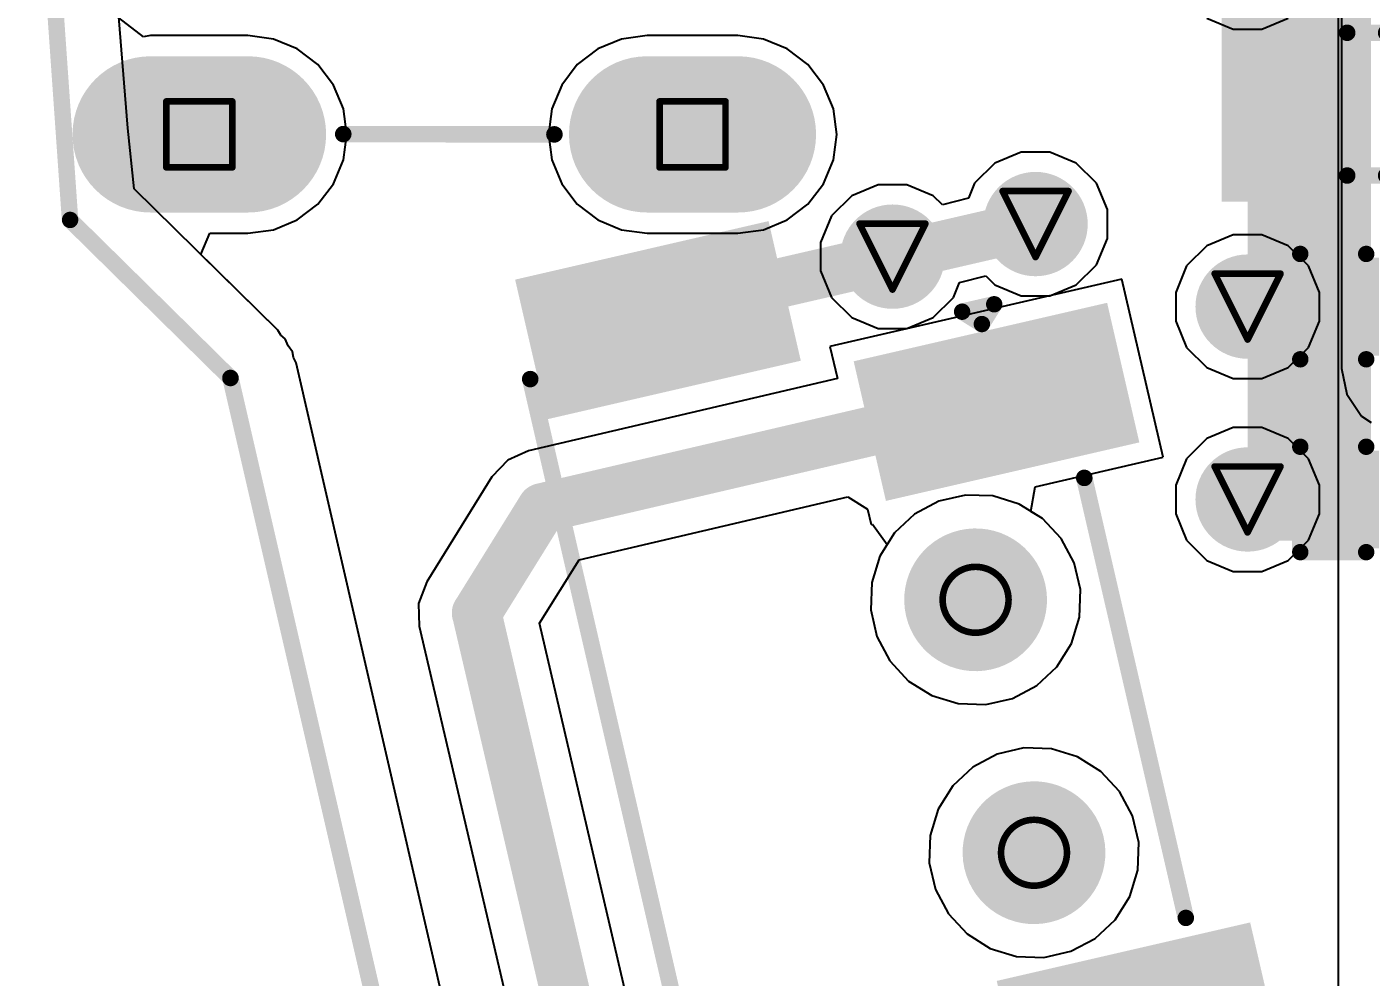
# Model space of a CAD drawing. Header units: inches. Extents: x -6 to 385, y -2 to 98.
# Drawn here: x -5.98 to 4.38, y 11.69 to 19.01 of the extents above; entities that cross this region are included whole.
import ezdxf

# ---------------------------------------------------------------- set-up
doc = ezdxf.new("R2010")
doc.units = ezdxf.units.IN
for name, color, linetype in [('Board outline', 216, 'Continuous'), ('Bottom Layer', 5, 'Continuous'), ('Bottom Overlay', 54, 'Continuous'), ('Bottom Paste', 16, 'Continuous'), ('Bottom Solder', 6, 'Continuous'), ('Drill Drawing', 1, 'Continuous'), ('Layer 1', 16, 'Continuous'), ('Layer 2', 76, 'Continuous'), ('Multi-Layer', 9, 'Continuous'), ('Pad Holes', 156, 'Continuous'), ('Top Layer', 1, 'Continuous'), ('Top Solder', 216, 'Continuous'), ('Via Holes', 16, 'Continuous')]:
    doc.layers.add(name, color=color, linetype=linetype)
doc.styles.add('Arial', font='', dxfattribs={"height": 0.2})
doc.styles.get('Arial').set_extended_font_data('Arial')

# ---------------------------------------------------------------- blocks, each defined once
blk = doc.blocks.new('C___0402_B_94')
at = {"layer": 'Bottom Layer'}
for points in [[(-0.241, 0.317), (-0.241, -0.318), (-0.699, -0.318), (-0.699, 0.317)], [(0.699, 0.317), (0.699, -0.318), (0.241, -0.318), (0.241, 0.317)]]:
    blk.add_hatch(color=5, dxfattribs=at).paths.add_polyline_path(points)
at = {"layer": 'Bottom Paste'}
for points in [[(-0.241, 0.317), (-0.241, -0.318), (-0.699, -0.318), (-0.699, 0.317)], [(0.699, 0.317), (0.699, -0.318), (0.241, -0.318), (0.241, 0.317)]]:
    blk.add_hatch(color=16, dxfattribs=at).paths.add_polyline_path(points)
at = {"layer": 'Bottom Solder'}
for points in [[(-0.181, 0.377), (-0.181, -0.377), (-0.758, -0.377), (-0.758, 0.377)], [(0.759, 0.377), (0.759, -0.377), (0.181, -0.377), (0.181, 0.377)]]:
    blk.add_hatch(color=6, dxfattribs=at).paths.add_polyline_path(points)
at = {"layer": 'Bottom Overlay'}
for points in [[(-0.787, 0.406, 0.127, 0.127, 0), (-0.787, -0.406, 0.127, 0.127, 0)], [(-0.787, 0.406, 0.127, 0.127, 0), (-0.279, 0.406, 0.127, 0.127, 0)], [(0.279, 0.406, 0.127, 0.127, 0), (0.787, 0.406, 0.127, 0.127, 0)], [(0.787, -0.406, 0.127, 0.127, 0), (0.787, 0.406, 0.127, 0.127, 0)], [(-0.787, -0.406, 0.127, 0.127, 0), (-0.279, -0.406, 0.127, 0.127, 0)], [(0.279, -0.406, 0.127, 0.127, 0), (0.787, -0.406, 0.127, 0.127, 0)]]:
    blk.add_lwpolyline(points, format="xyseb", dxfattribs=at)
for points in [[(-0.819, 0.406, 0.0635, 0.0635, 1), (-0.756, 0.406, 0.0635, 0.0635, 1)], [(-0.819, 0.406, 0.0635, 0.0635, 1), (-0.756, 0.406, 0.0635, 0.0635, 1)], [(-0.311, 0.406, 0.0635, 0.0635, 1), (-0.248, 0.406, 0.0635, 0.0635, 1)], [(0.248, 0.406, 0.0635, 0.0635, 1), (0.311, 0.406, 0.0635, 0.0635, 1)], [(0.756, 0.406, 0.0635, 0.0635, 1), (0.819, 0.406, 0.0635, 0.0635, 1)], [(0.756, 0.406, 0.0635, 0.0635, 1), (0.819, 0.406, 0.0635, 0.0635, 1)], [(-0.819, -0.406, 0.0635, 0.0635, 1), (-0.756, -0.406, 0.0635, 0.0635, 1)], [(-0.819, -0.406, 0.0635, 0.0635, 1), (-0.756, -0.406, 0.0635, 0.0635, 1)], [(-0.311, -0.406, 0.0635, 0.0635, 1), (-0.248, -0.406, 0.0635, 0.0635, 1)], [(0.248, -0.406, 0.0635, 0.0635, 1), (0.311, -0.406, 0.0635, 0.0635, 1)], [(0.756, -0.406, 0.0635, 0.0635, 1), (0.819, -0.406, 0.0635, 0.0635, 1)], [(0.756, -0.406, 0.0635, 0.0635, 1), (0.819, -0.406, 0.0635, 0.0635, 1)]]:
    blk.add_lwpolyline(points, format="xyseb", close=True, dxfattribs=at)
blk = doc.blocks.new('T____0603_B_95')
at = {"layer": 'Bottom Layer'}
for points in [[(-1.02, 0.65), (-0.32, 0.65), (-0.32, -0.65), (-1.02, -0.65)], [(0.32, 0.65), (1.02, 0.65), (1.02, -0.65), (0.32, -0.65)]]:
    blk.add_hatch(color=5, dxfattribs=at).paths.add_polyline_path(points)
at = {"layer": 'Bottom Paste'}
for points in [[(-1.02, 0.65), (-0.32, 0.65), (-0.32, -0.65), (-1.02, -0.65)], [(0.32, 0.65), (1.02, 0.65), (1.02, -0.65), (0.32, -0.65)]]:
    blk.add_hatch(color=16, dxfattribs=at).paths.add_polyline_path(points)
at = {"layer": 'Bottom Solder'}
for points in [[(-1.122, 0.752), (-0.218, 0.752), (-0.218, -0.752), (-1.122, -0.752)], [(0.218, 0.752), (1.122, 0.752), (1.122, -0.752), (0.218, -0.752)]]:
    blk.add_hatch(color=6, dxfattribs=at).paths.add_polyline_path(points)
at = {"layer": 'Bottom Overlay'}
for points in [[(0.155, 0.55, 0.127, 0.127, 0), (-0.145, 0.55, 0.127, 0.127, 0)], [(0.155, -0.55, 0.127, 0.127, 0), (-0.145, -0.55, 0.127, 0.127, 0)]]:
    blk.add_lwpolyline(points, format="xyseb", dxfattribs=at)
for points in [[(-0.177, 0.55, 0.0635, 0.0635, 1), (-0.113, 0.55, 0.0635, 0.0635, 1)], [(0.123, 0.55, 0.0635, 0.0635, 1), (0.187, 0.55, 0.0635, 0.0635, 1)], [(-0.177, -0.55, 0.0635, 0.0635, 1), (-0.113, -0.55, 0.0635, 0.0635, 1)], [(0.123, -0.55, 0.0635, 0.0635, 1), (0.187, -0.55, 0.0635, 0.0635, 1)]]:
    blk.add_lwpolyline(points, format="xyseb", close=True, dxfattribs=at)
at = {"layer": 'Bottom Overlay', "style": 'Arial', "text_generation_flag": 2}
blk.add_text('+', height=0.635, rotation=180, dxfattribs=at).set_placement((-1.329, -0.87))
blk = doc.blocks.new('C___0402_B_96')
at = {"layer": 'Bottom Layer'}
for points in [[(-0.241, 0.317), (-0.241, -0.318), (-0.699, -0.318), (-0.699, 0.317)], [(0.699, 0.317), (0.699, -0.318), (0.241, -0.318), (0.241, 0.317)]]:
    blk.add_hatch(color=5, dxfattribs=at).paths.add_polyline_path(points)
at = {"layer": 'Bottom Paste'}
for points in [[(-0.241, 0.317), (-0.241, -0.318), (-0.699, -0.318), (-0.699, 0.317)], [(0.699, 0.317), (0.699, -0.318), (0.241, -0.318), (0.241, 0.317)]]:
    blk.add_hatch(color=16, dxfattribs=at).paths.add_polyline_path(points)
at = {"layer": 'Bottom Solder'}
for points in [[(-0.181, 0.377), (-0.181, -0.377), (-0.758, -0.377), (-0.758, 0.377)], [(0.758, 0.377), (0.758, -0.377), (0.181, -0.377), (0.181, 0.377)]]:
    blk.add_hatch(color=6, dxfattribs=at).paths.add_polyline_path(points)
at = {"layer": 'Bottom Overlay'}
for points in [[(-0.787, -0.406, 0.127, 0.127, 0), (-0.787, 0.406, 0.127, 0.127, 0)], [(-0.787, 0.406, 0.127, 0.127, 0), (-0.279, 0.406, 0.127, 0.127, 0)], [(0.279, 0.406, 0.127, 0.127, 0), (0.787, 0.406, 0.127, 0.127, 0)], [(0.787, -0.406, 0.127, 0.127, 0), (0.787, 0.406, 0.127, 0.127, 0)], [(-0.787, -0.406, 0.127, 0.127, 0), (-0.279, -0.406, 0.127, 0.127, 0)], [(0.279, -0.406, 0.127, 0.127, 0), (0.787, -0.406, 0.127, 0.127, 0)]]:
    blk.add_lwpolyline(points, format="xyseb", dxfattribs=at)
for points in [[(-0.819, 0.406, 0.0635, 0.0635, 1), (-0.756, 0.406, 0.0635, 0.0635, 1)], [(-0.819, 0.406, 0.0635, 0.0635, 1), (-0.756, 0.406, 0.0635, 0.0635, 1)], [(-0.311, 0.406, 0.0635, 0.0635, 1), (-0.248, 0.406, 0.0635, 0.0635, 1)], [(0.248, 0.406, 0.0635, 0.0635, 1), (0.311, 0.406, 0.0635, 0.0635, 1)], [(0.756, 0.406, 0.0635, 0.0635, 1), (0.819, 0.406, 0.0635, 0.0635, 1)], [(0.756, 0.406, 0.0635, 0.0635, 1), (0.819, 0.406, 0.0635, 0.0635, 1)], [(-0.819, -0.406, 0.0635, 0.0635, 1), (-0.756, -0.406, 0.0635, 0.0635, 1)], [(-0.819, -0.406, 0.0635, 0.0635, 1), (-0.756, -0.406, 0.0635, 0.0635, 1)], [(-0.311, -0.406, 0.0635, 0.0635, 1), (-0.248, -0.406, 0.0635, 0.0635, 1)], [(0.248, -0.406, 0.0635, 0.0635, 1), (0.311, -0.406, 0.0635, 0.0635, 1)], [(0.756, -0.406, 0.0635, 0.0635, 1), (0.819, -0.406, 0.0635, 0.0635, 1)], [(0.756, -0.406, 0.0635, 0.0635, 1), (0.819, -0.406, 0.0635, 0.0635, 1)]]:
    blk.add_lwpolyline(points, format="xyseb", close=True, dxfattribs=at)
blk = doc.blocks.new('TP12422673_B_104')
at = {"layer": 'Bottom Layer'}
for points in [[(-2, 2.1), (-2, 0.3), (-2.9, 0.3), (-2.9, 2.1)], [(2.9, 2.1), (2.9, 0.3), (2, 0.3), (2, 2.1)], [(-3.2, -0.3), (-3.2, -2.1), (-4.1, -2.1), (-4.1, -0.3)], [(4.1, -0.3), (4.1, -2.1), (3.2, -2.1), (3.2, -0.3)]]:
    blk.add_hatch(color=5, dxfattribs=at).paths.add_polyline_path(points)
at = {"layer": 'Bottom Paste'}
for points in [[(-2, 2.1), (-2, 0.3), (-2.9, 0.3), (-2.9, 2.1)], [(2.9, 2.1), (2.9, 0.3), (2, 0.3), (2, 2.1)], [(-3.2, -0.3), (-3.2, -2.1), (-4.1, -2.1), (-4.1, -0.3)], [(4.1, -0.3), (4.1, -2.1), (3.2, -2.1), (3.2, -0.3)]]:
    blk.add_hatch(color=16, dxfattribs=at).paths.add_polyline_path(points)
at = {"layer": 'Bottom Solder'}
for points in [[(-1.898, 2.202), (-1.898, 0.198), (-3.002, 0.198), (-3.002, 2.202)], [(3.002, 2.202), (3.002, 0.198), (1.898, 0.198), (1.898, 2.202)], [(-3.098, -0.198), (-3.098, -2.202), (-4.202, -2.202), (-4.202, -0.198)], [(4.202, -0.198), (4.202, -2.202), (3.098, -2.202), (3.098, -0.198)]]:
    blk.add_hatch(color=6, dxfattribs=at).paths.add_polyline_path(points)
h = blk.add_hatch(color=6, dxfattribs=at)
edge = h.paths.add_edge_path()
edge.add_arc((-1, 0.7), 0.102, 0, 360)
h = blk.add_hatch(color=6, dxfattribs=at)
edge = h.paths.add_edge_path()
edge.add_arc((1, 0.7), 0.102, 0, 360)
at = {"layer": 'Pad Holes'}
h = blk.add_hatch(color=7, dxfattribs=at)
edge = h.paths.add_edge_path()
edge.add_arc((-1, 0.7), 0.55, 0, 360)
h = blk.add_hatch(color=7, dxfattribs=at)
edge = h.paths.add_edge_path()
edge.add_arc((1, 0.7), 0.55, 0, 360)
at = {"layer": 'Top Solder'}
h = blk.add_hatch(color=216, dxfattribs=at)
edge = h.paths.add_edge_path()
edge.add_arc((-1, 0.7), 0.102, 0, 360)
h = blk.add_hatch(color=216, dxfattribs=at)
edge = h.paths.add_edge_path()
edge.add_arc((1, 0.7), 0.102, 0, 360)
at = {"layer": 'Bottom Overlay'}
for points in [[(-1.727, 1.727, 0.127, 0.127, 0), (1.753, 1.727, 0.127, 0.127, 0)], [(-3.187, 1.098, 0.127, 0.127, 0), (-3.187, 1.352, 0.127, 0.127, 0)], [(-3.06, 1.225, 0.127, 0.127, 0), (-3.187, 1.352, 0.127, 0.127, 0)], [(-3.187, 1.098, 0.127, 0.127, 0), (-3.06, 1.225, 0.127, 0.127, 0)], [(-3.429, -2.261, 0.127, 0.127, 0), (3.531, -2.261, 0.127, 0.127, 0)]]:
    blk.add_lwpolyline(points, format="xyseb", dxfattribs=at)
for points in [[(-1.759, 1.727, 0.0635, 0.0635, 1), (-1.695, 1.727, 0.0635, 0.0635, 1)], [(1.721, 1.727, 0.0635, 0.0635, 1), (1.784, 1.727, 0.0635, 0.0635, 1)], [(-3.218, 1.352, 0.0635, 0.0635, 1), (-3.155, 1.352, 0.0635, 0.0635, 1)], [(-3.218, 1.352, 0.0635, 0.0635, 1), (-3.155, 1.352, 0.0635, 0.0635, 1)], [(-3.091, 1.225, 0.0635, 0.0635, 1), (-3.028, 1.225, 0.0635, 0.0635, 1)], [(-3.091, 1.225, 0.0635, 0.0635, 1), (-3.028, 1.225, 0.0635, 0.0635, 1)], [(-3.218, 1.098, 0.0635, 0.0635, 1), (-3.155, 1.098, 0.0635, 0.0635, 1)], [(-3.218, 1.098, 0.0635, 0.0635, 1), (-3.155, 1.098, 0.0635, 0.0635, 1)], [(-3.461, -2.261, 0.0635, 0.0635, 1), (-3.397, -2.261, 0.0635, 0.0635, 1)], [(3.499, -2.261, 0.0635, 0.0635, 1), (3.562, -2.261, 0.0635, 0.0635, 1)]]:
    blk.add_lwpolyline(points, format="xyseb", close=True, dxfattribs=at)
blk = doc.blocks.new('TYPE_C_31_M_17__B_106')
at = {"layer": 'Bottom Layer'}
h = blk.add_hatch(color=5, dxfattribs=at)
edge = h.paths.add_edge_path()
edge.add_arc((-4.32, 1.615), 0.5, 180, 360)
edge.add_line((-3.82, 1.615), (-3.82, 2.365))
edge.add_arc((-4.32, 2.365), 0.5, 0, 180)
edge.add_line((-4.82, 2.365), (-4.82, 1.615))
h = blk.add_hatch(color=5, dxfattribs=at)
edge = h.paths.add_edge_path()
edge.add_arc((4.32, 1.615), 0.5, 180, 360)
edge.add_line((4.82, 1.615), (4.82, 2.365))
edge.add_arc((4.32, 2.365), 0.5, 0, 180)
edge.add_line((3.82, 2.365), (3.82, 1.615))
h = blk.add_hatch(color=5, dxfattribs=at)
edge = h.paths.add_edge_path()
edge.add_arc((-4.32, -1.46), 0.5, 0, 180)
edge.add_line((-4.82, -1.46), (-4.82, -2.16))
edge.add_arc((-4.32, -2.16), 0.5, 180, 360)
edge.add_line((-3.82, -2.16), (-3.82, -1.46))
h = blk.add_hatch(color=5, dxfattribs=at)
edge = h.paths.add_edge_path()
edge.add_arc((4.32, -2.16), 0.5, 180, 360)
edge.add_line((4.82, -2.16), (4.82, -1.46))
edge.add_arc((4.32, -1.46), 0.5, 0, 180)
edge.add_line((3.82, -1.46), (3.82, -2.16))
for points in [[(-3.2, -1.19), (-2.3, -1.19), (-2.3, -2.79), (-3.2, -2.79)], [(-1.17, -2.79), (-1.87, -2.79), (-1.87, -1.19), (-1.17, -1.19)], [(-0.15, -2.79), (-0.85, -2.79), (-0.85, -1.19), (-0.15, -1.19)], [(0.15, -1.19), (0.85, -1.19), (0.85, -2.79), (0.15, -2.79)], [(1.17, -1.19), (1.87, -1.19), (1.87, -2.79), (1.17, -2.79)], [(2.3, -1.19), (3.2, -1.19), (3.2, -2.79), (2.3, -2.79)]]:
    blk.add_hatch(color=5, dxfattribs=at).paths.add_polyline_path(points)
at = {"layer": 'Bottom Paste'}
for points in [[(-3.2, -1.19), (-2.3, -1.19), (-2.3, -2.79), (-3.2, -2.79)], [(-1.17, -2.79), (-1.87, -2.79), (-1.87, -1.19), (-1.17, -1.19)], [(-0.15, -2.79), (-0.85, -2.79), (-0.85, -1.19), (-0.15, -1.19)], [(0.15, -1.19), (0.85, -1.19), (0.85, -2.79), (0.15, -2.79)], [(1.17, -1.19), (1.87, -1.19), (1.87, -2.79), (1.17, -2.79)], [(2.3, -1.19), (3.2, -1.19), (3.2, -2.79), (2.3, -2.79)]]:
    blk.add_hatch(color=16, dxfattribs=at).paths.add_polyline_path(points)
at = {"layer": 'Bottom Solder'}
h = blk.add_hatch(color=6, dxfattribs=at)
edge = h.paths.add_edge_path()
edge.add_arc((-4.32, 1.615), 0.602, 180, 360)
edge.add_line((-3.718, 1.615), (-3.718, 2.365))
edge.add_arc((-4.32, 2.365), 0.602, 0, 180)
edge.add_line((-4.922, 2.365), (-4.922, 1.615))
h = blk.add_hatch(color=6, dxfattribs=at)
edge = h.paths.add_edge_path()
edge.add_arc((4.32, 1.615), 0.602, 180, 360)
edge.add_line((4.922, 1.615), (4.922, 2.365))
edge.add_arc((4.32, 2.365), 0.602, 0, 180)
edge.add_line((3.718, 2.365), (3.718, 1.615))
h = blk.add_hatch(color=6, dxfattribs=at)
edge = h.paths.add_edge_path()
edge.add_arc((-4.32, -1.46), 0.602, 0, 180)
edge.add_line((-4.922, -1.46), (-4.922, -2.16))
edge.add_arc((-4.32, -2.16), 0.602, 180, 360)
edge.add_line((-3.718, -2.16), (-3.718, -1.46))
h = blk.add_hatch(color=6, dxfattribs=at)
edge = h.paths.add_edge_path()
edge.add_arc((4.32, -2.16), 0.602, 180, 360)
edge.add_line((4.922, -2.16), (4.922, -1.46))
edge.add_arc((4.32, -1.46), 0.602, 0, 180)
edge.add_line((3.718, -1.46), (3.718, -2.16))
for points in [[(-3.302, -1.088), (-2.198, -1.088), (-2.198, -2.892), (-3.302, -2.892)], [(-1.068, -2.892), (-1.972, -2.892), (-1.972, -1.088), (-1.068, -1.088)], [(-0.048, -2.892), (-0.952, -2.892), (-0.952, -1.088), (-0.048, -1.088)], [(0.048, -1.088), (0.952, -1.088), (0.952, -2.892), (0.048, -2.892)], [(1.068, -1.088), (1.972, -1.088), (1.972, -2.892), (1.068, -2.892)], [(2.198, -1.088), (3.302, -1.088), (3.302, -2.892), (2.198, -2.892)]]:
    blk.add_hatch(color=6, dxfattribs=at).paths.add_polyline_path(points)
at = {"layer": 'Layer 1'}
h = blk.add_hatch(color=16, dxfattribs=at)
edge = h.paths.add_edge_path()
edge.add_arc((-4.32, 1.615), 0.5, 180, 360)
edge.add_line((-3.82, 1.615), (-3.82, 2.365))
edge.add_arc((-4.32, 2.365), 0.5, 0, 180)
edge.add_line((-4.82, 2.365), (-4.82, 1.615))
h = blk.add_hatch(color=16, dxfattribs=at)
edge = h.paths.add_edge_path()
edge.add_arc((4.32, 1.615), 0.5, 180, 360)
edge.add_line((4.82, 1.615), (4.82, 2.365))
edge.add_arc((4.32, 2.365), 0.5, 0, 180)
edge.add_line((3.82, 2.365), (3.82, 1.615))
h = blk.add_hatch(color=16, dxfattribs=at)
edge = h.paths.add_edge_path()
edge.add_arc((-4.32, -1.46), 0.5, 0, 180)
edge.add_line((-4.82, -1.46), (-4.82, -2.16))
edge.add_arc((-4.32, -2.16), 0.5, 180, 360)
edge.add_line((-3.82, -2.16), (-3.82, -1.46))
h = blk.add_hatch(color=16, dxfattribs=at)
edge = h.paths.add_edge_path()
edge.add_arc((4.32, -2.16), 0.5, 180, 360)
edge.add_line((4.82, -2.16), (4.82, -1.46))
edge.add_arc((4.32, -1.46), 0.5, 0, 180)
edge.add_line((3.82, -1.46), (3.82, -2.16))
at = {"layer": 'Layer 2'}
h = blk.add_hatch(color=76, dxfattribs=at)
edge = h.paths.add_edge_path()
edge.add_arc((-4.32, 1.615), 0.5, 180, 360)
edge.add_line((-3.82, 1.615), (-3.82, 2.365))
edge.add_arc((-4.32, 2.365), 0.5, 0, 180)
edge.add_line((-4.82, 2.365), (-4.82, 1.615))
h = blk.add_hatch(color=76, dxfattribs=at)
edge = h.paths.add_edge_path()
edge.add_arc((4.32, 1.615), 0.5, 180, 360)
edge.add_line((4.82, 1.615), (4.82, 2.365))
edge.add_arc((4.32, 2.365), 0.5, 0, 180)
edge.add_line((3.82, 2.365), (3.82, 1.615))
h = blk.add_hatch(color=76, dxfattribs=at)
edge = h.paths.add_edge_path()
edge.add_arc((-4.32, -1.46), 0.5, 0, 180)
edge.add_line((-4.82, -1.46), (-4.82, -2.16))
edge.add_arc((-4.32, -2.16), 0.5, 180, 360)
edge.add_line((-3.82, -2.16), (-3.82, -1.46))
h = blk.add_hatch(color=76, dxfattribs=at)
edge = h.paths.add_edge_path()
edge.add_arc((4.32, -2.16), 0.5, 180, 360)
edge.add_line((4.82, -2.16), (4.82, -1.46))
edge.add_arc((4.32, -1.46), 0.5, 0, 180)
edge.add_line((3.82, -1.46), (3.82, -2.16))
at = {"layer": 'Multi-Layer'}
h = blk.add_hatch(color=9, dxfattribs=at)
edge = h.paths.add_edge_path()
edge.add_arc((-4.32, 1.615), 0.5, 180, 360)
edge.add_line((-3.82, 1.615), (-3.82, 2.365))
edge.add_arc((-4.32, 2.365), 0.5, 0, 180)
edge.add_line((-4.82, 2.365), (-4.82, 1.615))
h = blk.add_hatch(color=9, dxfattribs=at)
edge = h.paths.add_edge_path()
edge.add_arc((4.32, 1.615), 0.5, 180, 360)
edge.add_line((4.82, 1.615), (4.82, 2.365))
edge.add_arc((4.32, 2.365), 0.5, 0, 180)
edge.add_line((3.82, 2.365), (3.82, 1.615))
h = blk.add_hatch(color=9, dxfattribs=at)
edge = h.paths.add_edge_path()
edge.add_arc((-4.32, -1.46), 0.5, 0, 180)
edge.add_line((-4.82, -1.46), (-4.82, -2.16))
edge.add_arc((-4.32, -2.16), 0.5, 180, 360)
edge.add_line((-3.82, -2.16), (-3.82, -1.46))
h = blk.add_hatch(color=9, dxfattribs=at)
edge = h.paths.add_edge_path()
edge.add_arc((4.32, -2.16), 0.5, 180, 360)
edge.add_line((4.82, -2.16), (4.82, -1.46))
edge.add_arc((4.32, -1.46), 0.5, 0, 180)
edge.add_line((3.82, -1.46), (3.82, -2.16))
at = {"layer": 'Pad Holes'}
h = blk.add_hatch(color=7, dxfattribs=at)
edge = h.paths.add_edge_path()
edge.add_arc((-4.32, 2.33), 0.26, 0, 180)
edge.add_line((-4.58, 2.33), (-4.58, 1.65))
edge.add_arc((-4.32, 1.65), 0.26, 180, 360)
edge.add_line((-4.06, 1.65), (-4.06, 2.33))
h = blk.add_hatch(color=7, dxfattribs=at)
edge = h.paths.add_edge_path()
edge.add_arc((4.32, 2.33), 0.26, 0, 180)
edge.add_line((4.06, 2.33), (4.06, 1.65))
edge.add_arc((4.32, 1.65), 0.26, 180, 360)
edge.add_line((4.58, 1.65), (4.58, 2.33))
h = blk.add_hatch(color=7, dxfattribs=at)
edge = h.paths.add_edge_path()
edge.add_arc((-4.32, -1.47), 0.26, 0, 180)
edge.add_line((-4.58, -1.47), (-4.58, -2.15))
edge.add_arc((-4.32, -2.15), 0.26, 180, 360)
edge.add_line((-4.06, -2.15), (-4.06, -1.47))
h = blk.add_hatch(color=7, dxfattribs=at)
edge = h.paths.add_edge_path()
edge.add_arc((4.32, -1.47), 0.26, 0, 180)
edge.add_line((4.06, -1.47), (4.06, -2.15))
edge.add_arc((4.32, -2.15), 0.26, 180, 360)
edge.add_line((4.58, -2.15), (4.58, -1.47))
at = {"layer": 'Top Layer'}
h = blk.add_hatch(color=1, dxfattribs=at)
edge = h.paths.add_edge_path()
edge.add_arc((-4.32, 1.615), 0.5, 180, 360)
edge.add_line((-3.82, 1.615), (-3.82, 2.365))
edge.add_arc((-4.32, 2.365), 0.5, 0, 180)
edge.add_line((-4.82, 2.365), (-4.82, 1.615))
h = blk.add_hatch(color=1, dxfattribs=at)
edge = h.paths.add_edge_path()
edge.add_arc((4.32, 1.615), 0.5, 180, 360)
edge.add_line((4.82, 1.615), (4.82, 2.365))
edge.add_arc((4.32, 2.365), 0.5, 0, 180)
edge.add_line((3.82, 2.365), (3.82, 1.615))
h = blk.add_hatch(color=1, dxfattribs=at)
edge = h.paths.add_edge_path()
edge.add_arc((-4.32, -1.46), 0.5, 0, 180)
edge.add_line((-4.82, -1.46), (-4.82, -2.16))
edge.add_arc((-4.32, -2.16), 0.5, 180, 360)
edge.add_line((-3.82, -2.16), (-3.82, -1.46))
h = blk.add_hatch(color=1, dxfattribs=at)
edge = h.paths.add_edge_path()
edge.add_arc((4.32, -2.16), 0.5, 180, 360)
edge.add_line((4.82, -2.16), (4.82, -1.46))
edge.add_arc((4.32, -1.46), 0.5, 0, 180)
edge.add_line((3.82, -1.46), (3.82, -2.16))
at = {"layer": 'Top Solder'}
h = blk.add_hatch(color=216, dxfattribs=at)
edge = h.paths.add_edge_path()
edge.add_arc((-4.32, 1.615), 0.602, 180, 360)
edge.add_line((-3.718, 1.615), (-3.718, 2.365))
edge.add_arc((-4.32, 2.365), 0.602, 0, 180)
edge.add_line((-4.922, 2.365), (-4.922, 1.615))
h = blk.add_hatch(color=216, dxfattribs=at)
edge = h.paths.add_edge_path()
edge.add_arc((4.32, 1.615), 0.602, 180, 360)
edge.add_line((4.922, 1.615), (4.922, 2.365))
edge.add_arc((4.32, 2.365), 0.602, 0, 180)
edge.add_line((3.718, 2.365), (3.718, 1.615))
h = blk.add_hatch(color=216, dxfattribs=at)
edge = h.paths.add_edge_path()
edge.add_arc((-4.32, -1.46), 0.602, 0, 180)
edge.add_line((-4.922, -1.46), (-4.922, -2.16))
edge.add_arc((-4.32, -2.16), 0.602, 180, 360)
edge.add_line((-3.718, -2.16), (-3.718, -1.46))
h = blk.add_hatch(color=216, dxfattribs=at)
edge = h.paths.add_edge_path()
edge.add_arc((4.32, -2.16), 0.602, 180, 360)
edge.add_line((4.922, -2.16), (4.922, -1.46))
edge.add_arc((4.32, -1.46), 0.602, 0, 180)
edge.add_line((3.718, -1.46), (3.718, -2.16))
at = {"layer": 'Bottom Overlay'}
for points in [[(-4.318, 0.881, 0.127, 0.127, 0), (-4.32, -0.746, 0.127, 0.127, 0)], [(4.322, 0.881, 0.127, 0.127, 0), (4.32, -0.746, 0.127, 0.127, 0)]]:
    blk.add_lwpolyline(points, format="xyseb", dxfattribs=at)
for points in [[(-4.35, 0.881, 0.0635, 0.0635, 1), (-4.286, 0.881, 0.0635, 0.0635, 1)], [(4.29, 0.881, 0.0635, 0.0635, 1), (4.354, 0.881, 0.0635, 0.0635, 1)], [(-4.352, -0.746, 0.0635, 0.0635, 1), (-4.288, -0.746, 0.0635, 0.0635, 1)], [(4.288, -0.746, 0.0635, 0.0635, 1), (4.352, -0.746, 0.0635, 0.0635, 1)]]:
    blk.add_lwpolyline(points, format="xyseb", close=True, dxfattribs=at)

msp = doc.modelspace()

# ---------------------------------------------------------------- hatches: boundary and pattern name
at = {"layer": 'Bottom Layer'}
msp.add_hatch(color=5, dxfattribs=at).paths.add_polyline_path([(3.425, 15.05), (4.376, 15.05), (4.376, 20.387), (3.425, 20.387)])
h = msp.add_hatch(color=5, dxfattribs=at)
edge = h.paths.add_edge_path()
edge.add_arc((1.791, 17.489), 0.3, 0, 360)
h = msp.add_hatch(color=5, dxfattribs=at)
edge = h.paths.add_edge_path()
edge.add_arc((0.689, 17.238), 0.3, 0, 360)
h = msp.add_hatch(color=5, dxfattribs=at)
edge = h.paths.add_edge_path()
edge.add_arc((3.425, 16.853), 0.3, 0, 360)
h = msp.add_hatch(color=5, dxfattribs=at)
edge = h.paths.add_edge_path()
edge.add_arc((3.425, 15.367), 0.3, 0, 360)
at = {"layer": 'Bottom Solder'}
h = msp.add_hatch(color=6, dxfattribs=at)
edge = h.paths.add_edge_path()
edge.add_arc((1.791, 17.489), 0.402, 0, 360)
h = msp.add_hatch(color=6, dxfattribs=at)
edge = h.paths.add_edge_path()
edge.add_arc((0.689, 17.238), 0.402, 0, 360)
h = msp.add_hatch(color=6, dxfattribs=at)
edge = h.paths.add_edge_path()
edge.add_arc((3.425, 16.853), 0.402, 0, 360)
h = msp.add_hatch(color=6, dxfattribs=at)
edge = h.paths.add_edge_path()
edge.add_arc((3.425, 15.367), 0.402, 0, 360)
at = {"layer": 'Layer 1'}
h = msp.add_hatch(color=16, dxfattribs=at)
edge = h.paths.add_edge_path()
edge.add_arc((1.791, 17.489), 0.3, 0, 360)
h = msp.add_hatch(color=16, dxfattribs=at)
edge = h.paths.add_edge_path()
edge.add_arc((0.689, 17.238), 0.3, 0, 360)
h = msp.add_hatch(color=16, dxfattribs=at)
edge = h.paths.add_edge_path()
edge.add_arc((3.425, 16.853), 0.3, 0, 360)
h = msp.add_hatch(color=16, dxfattribs=at)
edge = h.paths.add_edge_path()
edge.add_arc((3.425, 15.367), 0.3, 0, 360)
at = {"layer": 'Layer 2'}
h = msp.add_hatch(color=76, dxfattribs=at)
edge = h.paths.add_edge_path()
edge.add_arc((1.791, 17.489), 0.3, 0, 360)
h = msp.add_hatch(color=76, dxfattribs=at)
edge = h.paths.add_edge_path()
edge.add_arc((0.689, 17.238), 0.3, 0, 360)
h = msp.add_hatch(color=76, dxfattribs=at)
edge = h.paths.add_edge_path()
edge.add_arc((3.425, 16.853), 0.3, 0, 360)
h = msp.add_hatch(color=76, dxfattribs=at)
edge = h.paths.add_edge_path()
edge.add_arc((3.425, 15.367), 0.3, 0, 360)
at = {"layer": 'Top Layer'}
h = msp.add_hatch(color=1, dxfattribs=at)
edge = h.paths.add_edge_path()
edge.add_arc((1.791, 17.489), 0.3, 0, 360)
h = msp.add_hatch(color=1, dxfattribs=at)
edge = h.paths.add_edge_path()
edge.add_arc((0.689, 17.238), 0.3, 0, 360)
h = msp.add_hatch(color=1, dxfattribs=at)
edge = h.paths.add_edge_path()
edge.add_arc((3.425, 16.853), 0.3, 0, 360)
h = msp.add_hatch(color=1, dxfattribs=at)
edge = h.paths.add_edge_path()
edge.add_arc((3.425, 15.367), 0.3, 0, 360)
at = {"layer": 'Top Solder'}
h = msp.add_hatch(color=216, dxfattribs=at)
edge = h.paths.add_edge_path()
edge.add_arc((1.791, 17.489), 0.402, 0, 360)
h = msp.add_hatch(color=216, dxfattribs=at)
edge = h.paths.add_edge_path()
edge.add_arc((0.689, 17.238), 0.402, 0, 360)
h = msp.add_hatch(color=216, dxfattribs=at)
edge = h.paths.add_edge_path()
edge.add_arc((3.425, 16.853), 0.402, 0, 360)
h = msp.add_hatch(color=216, dxfattribs=at)
edge = h.paths.add_edge_path()
edge.add_arc((3.425, 15.367), 0.402, 0, 360)
at = {"layer": 'Via Holes'}
h = msp.add_hatch(color=7, dxfattribs=at)
edge = h.paths.add_edge_path()
edge.add_arc((1.791, 17.489), 0.15, 0, 360)
h = msp.add_hatch(color=7, dxfattribs=at)
edge = h.paths.add_edge_path()
edge.add_arc((0.689, 17.238), 0.15, 0, 360)
h = msp.add_hatch(color=7, dxfattribs=at)
edge = h.paths.add_edge_path()
edge.add_arc((3.425, 16.853), 0.15, 0, 360)
h = msp.add_hatch(color=7, dxfattribs=at)
edge = h.paths.add_edge_path()
edge.add_arc((3.425, 15.367), 0.15, 0, 360)

# ---------------------------------------------------------------- linework, layer by layer
at = {"layer": 'Board outline'}
for points in [[(-5.648, 17.521, 0.127, 0.127, -0.057985), (-5.57, 28.105, 0.127, 0.127, 0)], [(-5.648, 17.521, 0.127, 0.127, 0), (-4.412, 16.303, 0.127, 0.127, 0)], [(-4.412, 16.303, 0.127, 0.127, 0), (-2.624, 8.556, 0.127, 0.127, 0)]]:
    msp.add_lwpolyline(points, format="xyseb", dxfattribs=at)
for points in [[(-5.679, 17.521, 0.0635, 0.0635, 1), (-5.616, 17.521, 0.0635, 0.0635, 1)], [(-5.679, 17.521, 0.0635, 0.0635, 1), (-5.616, 17.521, 0.0635, 0.0635, 1)], [(-4.444, 16.303, 0.0635, 0.0635, 1), (-4.38, 16.303, 0.0635, 0.0635, 1)], [(-4.444, 16.303, 0.0635, 0.0635, 1), (-4.38, 16.303, 0.0635, 0.0635, 1)]]:
    msp.add_lwpolyline(points, format="xyseb", close=True, dxfattribs=at)
at = {"layer": 'Bottom Layer'}
for p, q in [((4.149, 20.241), (4.149, 16.917)), ((-5.204, 18.229), (-5.308, 19.536)), ((-5.153, 17.761), (-5.204, 18.229)), ((-4.048, 16.672), (-5.153, 17.761)), ((2.456, 17.065), (0.207, 16.546)), ((2.773, 15.693), (2.456, 17.065)), ((4.149, 16.917), (4.149, 16.376)), ((-4.023, 16.634), (-4.048, 16.672)), ((-3.99, 16.604), (-4.023, 16.634)), ((-3.967, 16.551), (-3.99, 16.604)), ((-3.935, 16.504), (-3.967, 16.551)), ((-3.926, 16.46), (-3.935, 16.504)), ((0.207, 16.546), (0.264, 16.299)), ((-3.907, 16.419), (-3.926, 16.46)), ((-2.119, 8.673), (-3.907, 16.419)), ((4.149, 16.376), (4.188, 16.178)), ((0.264, 16.299), (-2.115, 15.743)), ((4.188, 16.178), (4.301, 16.01)), ((4.301, 16.01), (4.376, 15.959)), ((-2.115, 15.743), (-2.276, 15.67)), ((-2.115, 15.743), (-2.115, 15.743)), ((-2.276, 15.67), (-2.397, 15.541)), ((1.787, 15.465), (2.773, 15.693)), ((-2.397, 15.541), (-2.9, 14.732)), ((1.755, 15.275), (1.787, 15.465)), ((-1.726, 14.903), (0.345, 15.387)), ((0.345, 15.387), (0.496, 15.293)), ((0.496, 15.293), (0.524, 15.174)), ((1.845, 15.22), (1.755, 15.275)), ((0.524, 15.174), (0.535, 15.176)), ((0.535, 15.176), (0.647, 15.02)), ((1.989, 15.065), (1.845, 15.22)), ((0.647, 15.02), (0.591, 14.93)), ((2.088, 14.878), (1.989, 15.065)), ((0.591, 14.93), (0.529, 14.728)), ((-2.031, 14.413), (-1.726, 14.903)), ((2.136, 14.672), (2.088, 14.878)), ((-2.9, 14.732), (-2.963, 14.566)), ((0.529, 14.728), (0.522, 14.516)), ((2.129, 14.46), (2.136, 14.672)), ((-2.963, 14.566), (-2.957, 14.39)), ((0.522, 14.516), (0.569, 14.31)), ((-0.484, 7.78), (-2.031, 14.413)), ((2.067, 14.258), (2.129, 14.46)), ((-2.957, 14.39), (-2.957, 14.39)), ((-2.957, 14.39), (-1.396, 7.698)), ((0.569, 14.31), (0.669, 14.123)), ((1.955, 14.078), (2.067, 14.258)), ((0.669, 14.123), (0.813, 13.968)), ((1.8, 13.934), (1.955, 14.078)), ((0.813, 13.968), (0.993, 13.856)), ((1.613, 13.834), (1.8, 13.934)), ((0.993, 13.856), (1.195, 13.794)), ((1.195, 13.794), (1.407, 13.787)), ((1.407, 13.787), (1.613, 13.834)), ((1.495, 13.405), (1.308, 13.305)), ((1.701, 13.452), (1.495, 13.405)), ((1.913, 13.445), (1.701, 13.452)), ((2.115, 13.383), (1.913, 13.445)), ((2.295, 13.271), (2.115, 13.383)), ((1.308, 13.305), (1.153, 13.161)), ((2.439, 13.116), (2.295, 13.271)), ((1.153, 13.161), (1.041, 12.981)), ((2.538, 12.929), (2.439, 13.116)), ((1.041, 12.981), (0.979, 12.779)), ((2.586, 12.723), (2.538, 12.929)), ((0.979, 12.779), (0.971, 12.567)), ((2.579, 12.511), (2.586, 12.723)), ((0.971, 12.567), (1.019, 12.361)), ((2.517, 12.309), (2.579, 12.511)), ((1.019, 12.361), (1.119, 12.174)), ((2.404, 12.129), (2.517, 12.309)), ((1.119, 12.174), (1.263, 12.019)), ((2.25, 11.985), (2.404, 12.129)), ((1.263, 12.019), (1.442, 11.907)), ((2.063, 11.886), (2.25, 11.985)), ((1.442, 11.907), (1.645, 11.845)), ((1.645, 11.845), (1.856, 11.838)), ((1.856, 11.838), (2.063, 11.886))]:
    msp.add_line(p, q, dxfattribs=at)
for points in [[(3.677, 18.413, 0.508, 0.508, 0), (3.677, 19.545, 0.508, 0.508, 0)], [(0.689, 17.235, 0.381, 0.381, 0), (1.791, 17.489, 0.381, 0.381, 0)], [(-0.442, 16.974, 0.381, 0.381, 0), (0.689, 17.235, 0.381, 0.381, 0)], [(-1.119, 16.749, 0.381, 0.381, 0), (-0.442, 16.974, 0.381, 0.381, 0)], [(3.425, 16.853, 0.508, 0.508, 0), (4.084, 16.853, 0.508, 0.508, 0)], [(-2.012, 15.302, 0.381, 0.381, 0), (1.49, 16.119, 0.381, 0.381, 0)], [(3.425, 15.367, 0.508, 0.508, 0), (4.075, 15.367, 0.508, 0.508, 0)], [(-2.515, 14.492, 0.381, 0.381, 0), (-2.012, 15.302, 0.381, 0.381, 0)], [(-2.515, 14.492, 0.381, 0.381, 0), (-0.747, 6.914, 0.381, 0.381, 0)]]:
    msp.add_lwpolyline(points, format="xyseb", dxfattribs=at)
for points in [[(3.55, 18.413, 0.254, 0.254, 1), (3.804, 18.413, 0.254, 0.254, 1)], [(1.696, 17.489, 0.191, 0.191, 1), (1.886, 17.489, 0.191, 0.191, 1)], [(0.594, 17.235, 0.191, 0.191, 1), (0.785, 17.235, 0.191, 0.191, 1)], [(0.594, 17.235, 0.191, 0.191, 1), (0.785, 17.235, 0.191, 0.191, 1)], [(-0.538, 16.974, 0.191, 0.191, 1), (-0.347, 16.974, 0.191, 0.191, 1)], [(-0.538, 16.974, 0.191, 0.191, 1), (-0.347, 16.974, 0.191, 0.191, 1)], [(3.298, 16.853, 0.254, 0.254, 1), (3.552, 16.853, 0.254, 0.254, 1)], [(3.957, 16.853, 0.254, 0.254, 1), (4.211, 16.853, 0.254, 0.254, 1)], [(-1.214, 16.749, 0.191, 0.191, 1), (-1.023, 16.749, 0.191, 0.191, 1)], [(1.395, 16.119, 0.191, 0.191, 1), (1.585, 16.119, 0.191, 0.191, 1)], [(3.298, 15.367, 0.254, 0.254, 1), (3.552, 15.367, 0.254, 0.254, 1)], [(3.948, 15.367, 0.254, 0.254, 1), (4.202, 15.367, 0.254, 0.254, 1)], [(-2.107, 15.302, 0.191, 0.191, 1), (-1.917, 15.302, 0.191, 0.191, 1)], [(-2.107, 15.302, 0.191, 0.191, 1), (-1.917, 15.302, 0.191, 0.191, 1)], [(-2.611, 14.492, 0.191, 0.191, 1), (-2.42, 14.492, 0.191, 0.191, 1)], [(-2.611, 14.492, 0.191, 0.191, 1), (-2.42, 14.492, 0.191, 0.191, 1)]]:
    msp.add_lwpolyline(points, format="xyseb", close=True, dxfattribs=at)
at = {"layer": 'Drill Drawing'}
for points in [[(-4.906, 18.434, 0.0508, 0.0508, 0), (-4.398, 18.434, 0.0508, 0.0508, 0)], [(-4.906, 17.926, 0.0508, 0.0508, 0), (-4.906, 18.434, 0.0508, 0.0508, 0)], [(-4.398, 17.926, 0.0508, 0.0508, 0), (-4.398, 18.434, 0.0508, 0.0508, 0)], [(-1.106, 18.434, 0.0508, 0.0508, 0), (-0.598, 18.434, 0.0508, 0.0508, 0)], [(-1.106, 17.926, 0.0508, 0.0508, 0), (-1.106, 18.434, 0.0508, 0.0508, 0)], [(-0.598, 17.926, 0.0508, 0.0508, 0), (-0.598, 18.434, 0.0508, 0.0508, 0)], [(-4.906, 17.926, 0.0508, 0.0508, 0), (-4.398, 17.926, 0.0508, 0.0508, 0)], [(-1.106, 17.926, 0.0508, 0.0508, 0), (-0.598, 17.926, 0.0508, 0.0508, 0)], [(1.537, 17.743, 0.0508, 0.0508, 0), (2.045, 17.743, 0.0508, 0.0508, 0)], [(1.537, 17.743, 0.0508, 0.0508, 0), (1.791, 17.235, 0.0508, 0.0508, 0)], [(1.791, 17.235, 0.0508, 0.0508, 0), (2.045, 17.743, 0.0508, 0.0508, 0)], [(0.435, 17.492, 0.0508, 0.0508, 0), (0.943, 17.492, 0.0508, 0.0508, 0)], [(0.435, 17.492, 0.0508, 0.0508, 0), (0.689, 16.984, 0.0508, 0.0508, 0)], [(0.689, 16.984, 0.0508, 0.0508, 0), (0.943, 17.492, 0.0508, 0.0508, 0)], [(3.171, 17.107, 0.0508, 0.0508, 0), (3.679, 17.107, 0.0508, 0.0508, 0)], [(3.171, 17.107, 0.0508, 0.0508, 0), (3.425, 16.599, 0.0508, 0.0508, 0)], [(3.425, 16.599, 0.0508, 0.0508, 0), (3.679, 17.107, 0.0508, 0.0508, 0)], [(3.171, 15.621, 0.0508, 0.0508, 0), (3.679, 15.621, 0.0508, 0.0508, 0)], [(3.171, 15.621, 0.0508, 0.0508, 0), (3.425, 15.113, 0.0508, 0.0508, 0)], [(3.425, 15.113, 0.0508, 0.0508, 0), (3.679, 15.621, 0.0508, 0.0508, 0)]]:
    msp.add_lwpolyline(points, format="xyseb", dxfattribs=at)
for points in [[(-4.919, 18.434, 0.0254, 0.0254, 1), (-4.893, 18.434, 0.0254, 0.0254, 1)], [(-4.919, 18.434, 0.0254, 0.0254, 1), (-4.893, 18.434, 0.0254, 0.0254, 1)], [(-4.411, 18.434, 0.0254, 0.0254, 1), (-4.385, 18.434, 0.0254, 0.0254, 1)], [(-4.411, 18.434, 0.0254, 0.0254, 1), (-4.385, 18.434, 0.0254, 0.0254, 1)], [(-1.119, 18.434, 0.0254, 0.0254, 1), (-1.093, 18.434, 0.0254, 0.0254, 1)], [(-1.119, 18.434, 0.0254, 0.0254, 1), (-1.093, 18.434, 0.0254, 0.0254, 1)], [(-0.611, 18.434, 0.0254, 0.0254, 1), (-0.585, 18.434, 0.0254, 0.0254, 1)], [(-0.611, 18.434, 0.0254, 0.0254, 1), (-0.585, 18.434, 0.0254, 0.0254, 1)], [(-4.919, 17.926, 0.0254, 0.0254, 1), (-4.893, 17.926, 0.0254, 0.0254, 1)], [(-4.919, 17.926, 0.0254, 0.0254, 1), (-4.893, 17.926, 0.0254, 0.0254, 1)], [(-4.411, 17.926, 0.0254, 0.0254, 1), (-4.385, 17.926, 0.0254, 0.0254, 1)], [(-4.411, 17.926, 0.0254, 0.0254, 1), (-4.385, 17.926, 0.0254, 0.0254, 1)], [(-1.119, 17.926, 0.0254, 0.0254, 1), (-1.093, 17.926, 0.0254, 0.0254, 1)], [(-1.119, 17.926, 0.0254, 0.0254, 1), (-1.093, 17.926, 0.0254, 0.0254, 1)], [(-0.611, 17.926, 0.0254, 0.0254, 1), (-0.585, 17.926, 0.0254, 0.0254, 1)], [(-0.611, 17.926, 0.0254, 0.0254, 1), (-0.585, 17.926, 0.0254, 0.0254, 1)], [(1.524, 17.743, 0.0254, 0.0254, 1), (1.55, 17.743, 0.0254, 0.0254, 1)], [(1.524, 17.743, 0.0254, 0.0254, 1), (1.55, 17.743, 0.0254, 0.0254, 1)], [(2.032, 17.743, 0.0254, 0.0254, 1), (2.058, 17.743, 0.0254, 0.0254, 1)], [(2.032, 17.743, 0.0254, 0.0254, 1), (2.058, 17.743, 0.0254, 0.0254, 1)], [(0.422, 17.492, 0.0254, 0.0254, 1), (0.447, 17.492, 0.0254, 0.0254, 1)], [(0.422, 17.492, 0.0254, 0.0254, 1), (0.447, 17.492, 0.0254, 0.0254, 1)], [(0.93, 17.492, 0.0254, 0.0254, 1), (0.955, 17.492, 0.0254, 0.0254, 1)], [(0.93, 17.492, 0.0254, 0.0254, 1), (0.955, 17.492, 0.0254, 0.0254, 1)], [(1.778, 17.235, 0.0254, 0.0254, 1), (1.804, 17.235, 0.0254, 0.0254, 1)], [(1.778, 17.235, 0.0254, 0.0254, 1), (1.804, 17.235, 0.0254, 0.0254, 1)], [(3.158, 17.107, 0.0254, 0.0254, 1), (3.183, 17.107, 0.0254, 0.0254, 1)], [(3.158, 17.107, 0.0254, 0.0254, 1), (3.183, 17.107, 0.0254, 0.0254, 1)], [(3.666, 17.107, 0.0254, 0.0254, 1), (3.691, 17.107, 0.0254, 0.0254, 1)], [(3.666, 17.107, 0.0254, 0.0254, 1), (3.691, 17.107, 0.0254, 0.0254, 1)], [(0.676, 16.984, 0.0254, 0.0254, 1), (0.701, 16.984, 0.0254, 0.0254, 1)], [(0.676, 16.984, 0.0254, 0.0254, 1), (0.701, 16.984, 0.0254, 0.0254, 1)], [(3.412, 16.599, 0.0254, 0.0254, 1), (3.437, 16.599, 0.0254, 0.0254, 1)], [(3.412, 16.599, 0.0254, 0.0254, 1), (3.437, 16.599, 0.0254, 0.0254, 1)], [(3.158, 15.621, 0.0254, 0.0254, 1), (3.183, 15.621, 0.0254, 0.0254, 1)], [(3.158, 15.621, 0.0254, 0.0254, 1), (3.183, 15.621, 0.0254, 0.0254, 1)], [(3.666, 15.621, 0.0254, 0.0254, 1), (3.691, 15.621, 0.0254, 0.0254, 1)], [(3.666, 15.621, 0.0254, 0.0254, 1), (3.691, 15.621, 0.0254, 0.0254, 1)], [(3.412, 15.113, 0.0254, 0.0254, 1), (3.437, 15.113, 0.0254, 0.0254, 1)], [(3.412, 15.113, 0.0254, 0.0254, 1), (3.437, 15.113, 0.0254, 0.0254, 1)], [(1.583, 14.594, 0.0508, 0.0508, 1), (1.075, 14.594, 0.0508, 0.0508, 1)], [(1.062, 14.594, 0.0254, 0.0254, 1), (1.088, 14.594, 0.0254, 0.0254, 1)], [(1.57, 14.594, 0.0254, 0.0254, 1), (1.596, 14.594, 0.0254, 0.0254, 1)], [(2.033, 12.645, 0.0508, 0.0508, 1), (1.525, 12.645, 0.0508, 0.0508, 1)], [(1.512, 12.645, 0.0254, 0.0254, 1), (1.537, 12.645, 0.0254, 0.0254, 1)], [(2.02, 12.645, 0.0254, 0.0254, 1), (2.045, 12.645, 0.0254, 0.0254, 1)]]:
    msp.add_lwpolyline(points, format="xyseb", close=True, dxfattribs=at)
at = {"layer": 'Layer 1'}
for p, q in [((-5.204, 18.229), (-5.308, 19.536)), ((-5.153, 17.761), (-5.204, 18.229)), ((-4.048, 16.672), (-5.153, 17.761)), ((-4.023, 16.634), (-4.048, 16.672)), ((-3.99, 16.604), (-4.023, 16.634)), ((-3.967, 16.551), (-3.99, 16.604)), ((-3.935, 16.504), (-3.967, 16.551)), ((-3.926, 16.46), (-3.935, 16.504)), ((-3.907, 16.419), (-3.926, 16.46)), ((-2.119, 8.673), (-3.907, 16.419)), ((1.045, 15.353), (0.858, 15.254)), ((1.251, 15.401), (1.045, 15.353)), ((1.463, 15.394), (1.251, 15.401)), ((1.665, 15.332), (1.463, 15.394)), ((1.845, 15.22), (1.665, 15.332)), ((0.858, 15.254), (0.703, 15.11)), ((1.989, 15.065), (1.845, 15.22)), ((0.703, 15.11), (0.591, 14.93)), ((2.088, 14.878), (1.989, 15.065)), ((0.591, 14.93), (0.529, 14.728)), ((2.136, 14.672), (2.088, 14.878)), ((0.529, 14.728), (0.522, 14.516)), ((2.129, 14.46), (2.136, 14.672)), ((0.522, 14.516), (0.569, 14.31)), ((2.067, 14.258), (2.129, 14.46)), ((0.569, 14.31), (0.669, 14.123)), ((1.955, 14.078), (2.067, 14.258)), ((0.669, 14.123), (0.813, 13.968)), ((1.8, 13.934), (1.955, 14.078)), ((0.813, 13.968), (0.993, 13.856)), ((1.613, 13.834), (1.8, 13.934)), ((0.993, 13.856), (1.195, 13.794)), ((1.195, 13.794), (1.407, 13.787)), ((1.407, 13.787), (1.613, 13.834)), ((1.495, 13.405), (1.308, 13.305)), ((1.701, 13.452), (1.495, 13.405)), ((1.913, 13.445), (1.701, 13.452)), ((2.115, 13.383), (1.913, 13.445)), ((2.295, 13.271), (2.115, 13.383)), ((1.308, 13.305), (1.153, 13.161)), ((2.439, 13.116), (2.295, 13.271)), ((1.153, 13.161), (1.041, 12.981)), ((2.538, 12.929), (2.439, 13.116)), ((1.041, 12.981), (0.979, 12.779)), ((2.586, 12.723), (2.538, 12.929)), ((0.979, 12.779), (0.971, 12.567)), ((2.579, 12.511), (2.586, 12.723)), ((0.971, 12.567), (1.019, 12.361)), ((2.517, 12.309), (2.579, 12.511)), ((1.019, 12.361), (1.119, 12.174)), ((2.404, 12.129), (2.517, 12.309)), ((1.119, 12.174), (1.263, 12.019)), ((2.25, 11.985), (2.404, 12.129)), ((1.263, 12.019), (1.442, 11.907)), ((2.063, 11.886), (2.25, 11.985)), ((1.442, 11.907), (1.645, 11.845)), ((1.645, 11.845), (1.856, 11.838)), ((1.856, 11.838), (2.063, 11.886))]:
    msp.add_line(p, q, dxfattribs=at)
at = {"layer": 'Layer 2'}
for p, q in [((-5.081, 18.933), (-5.271, 19.077)), ((3.111, 19.075), (3.314, 18.991)), ((3.535, 18.991), (3.738, 19.075)), ((3.314, 18.991), (3.535, 18.991)), ((-5.027, 18.941), (-5.081, 18.933)), ((-4.277, 18.941), (-5.027, 18.941)), ((-4.08, 18.915), (-4.277, 18.941)), ((-3.897, 18.839), (-4.08, 18.915)), ((-1.399, 18.915), (-1.582, 18.839)), ((-1.202, 18.941), (-1.399, 18.915)), ((-0.502, 18.941), (-1.202, 18.941)), ((-0.305, 18.915), (-0.502, 18.941)), ((-0.122, 18.839), (-0.305, 18.915)), ((-3.739, 18.718), (-3.897, 18.839)), ((-1.582, 18.839), (-1.74, 18.718)), ((0.036, 18.718), (-0.122, 18.839)), ((-3.618, 18.56), (-3.739, 18.718)), ((-1.74, 18.718), (-1.86, 18.56)), ((0.157, 18.56), (0.036, 18.718)), ((-3.542, 18.377), (-3.618, 18.56)), ((-1.86, 18.56), (-1.936, 18.377)), ((0.233, 18.377), (0.157, 18.56)), ((-3.516, 18.18), (-3.542, 18.377)), ((-1.936, 18.377), (-1.962, 18.18)), ((0.259, 18.18), (0.233, 18.377)), ((-3.542, 17.983), (-3.516, 18.18)), ((-1.962, 18.18), (-1.936, 17.983)), ((0.233, 17.983), (0.259, 18.18)), ((1.681, 18.043), (1.477, 17.959)), ((1.901, 18.043), (1.681, 18.043)), ((2.105, 17.959), (1.901, 18.043)), ((-3.618, 17.8), (-3.542, 17.983)), ((-1.936, 17.983), (-1.86, 17.8)), ((0.157, 17.8), (0.233, 17.983)), ((1.477, 17.959), (1.321, 17.803)), ((2.261, 17.803), (2.105, 17.959)), ((-3.739, 17.642), (-3.618, 17.8)), ((-1.86, 17.8), (-1.74, 17.642)), ((0.036, 17.642), (0.157, 17.8)), ((0.578, 17.792), (0.375, 17.707)), ((0.799, 17.792), (0.578, 17.792)), ((1.003, 17.707), (0.799, 17.792)), ((1.321, 17.803), (1.274, 17.688)), ((2.345, 17.6), (2.261, 17.803)), ((-3.897, 17.521), (-3.739, 17.642)), ((-1.74, 17.642), (-1.582, 17.521)), ((-0.122, 17.521), (0.036, 17.642)), ((0.375, 17.707), (0.219, 17.552)), ((1.073, 17.637), (1.003, 17.707)), ((1.274, 17.688), (1.073, 17.637)), ((-4.08, 17.445), (-3.897, 17.521)), ((-1.582, 17.521), (-1.399, 17.445)), ((-0.305, 17.445), (-0.122, 17.521)), ((0.219, 17.552), (0.135, 17.348)), ((2.345, 17.379), (2.345, 17.6)), ((-4.64, 17.255), (-4.572, 17.419)), ((-4.572, 17.419), (-4.277, 17.419)), ((-4.277, 17.419), (-4.08, 17.445)), ((-1.399, 17.445), (-1.202, 17.419)), ((-1.202, 17.419), (-0.502, 17.419)), ((-0.502, 17.419), (-0.305, 17.445)), ((3.314, 17.407), (3.111, 17.322)), ((3.535, 17.407), (3.314, 17.407)), ((3.738, 17.322), (3.535, 17.407)), ((0.135, 17.348), (0.135, 17.128)), ((2.261, 17.176), (2.345, 17.379)), ((3.111, 17.322), (2.955, 17.166)), ((3.894, 17.166), (3.738, 17.322)), ((-4.048, 16.672), (-4.64, 17.255)), ((0.135, 17.128), (0.219, 16.924)), ((1.206, 17.039), (1.407, 17.09)), ((1.407, 17.09), (1.477, 17.02)), ((2.105, 17.02), (2.261, 17.176)), ((2.955, 17.166), (2.871, 16.963)), ((3.979, 16.963), (3.894, 17.166)), ((1.158, 16.924), (1.206, 17.039)), ((1.477, 17.02), (1.681, 16.935)), ((1.901, 16.935), (2.105, 17.02)), ((0.219, 16.924), (0.375, 16.768)), ((1.003, 16.768), (1.158, 16.924)), ((1.681, 16.935), (1.901, 16.935)), ((2.871, 16.963), (2.871, 16.742)), ((3.979, 16.742), (3.979, 16.963)), ((0.375, 16.768), (0.578, 16.684)), ((0.578, 16.684), (0.799, 16.684)), ((0.799, 16.684), (1.003, 16.768)), ((2.871, 16.742), (2.955, 16.539)), ((3.894, 16.539), (3.979, 16.742)), ((-4.023, 16.634), (-4.048, 16.672)), ((-3.99, 16.604), (-4.023, 16.634)), ((-3.967, 16.551), (-3.99, 16.604)), ((-3.935, 16.504), (-3.967, 16.551)), ((-3.926, 16.46), (-3.935, 16.504)), ((2.955, 16.539), (3.111, 16.383)), ((3.738, 16.383), (3.894, 16.539)), ((-3.907, 16.419), (-3.926, 16.46)), ((-2.119, 8.673), (-3.907, 16.419)), ((3.111, 16.383), (3.314, 16.299)), ((3.535, 16.299), (3.738, 16.383)), ((3.314, 16.299), (3.535, 16.299)), ((3.314, 15.921), (3.111, 15.837)), ((3.535, 15.921), (3.314, 15.921)), ((3.738, 15.837), (3.535, 15.921)), ((3.111, 15.837), (2.955, 15.681)), ((3.894, 15.681), (3.738, 15.837)), ((2.955, 15.681), (2.871, 15.477)), ((3.979, 15.477), (3.894, 15.681)), ((2.871, 15.477), (2.871, 15.257)), ((3.979, 15.257), (3.979, 15.477)), ((1.045, 15.353), (0.858, 15.254)), ((1.251, 15.401), (1.045, 15.353)), ((1.463, 15.394), (1.251, 15.401)), ((1.665, 15.332), (1.463, 15.394)), ((1.845, 15.22), (1.665, 15.332)), ((0.858, 15.254), (0.703, 15.11)), ((2.871, 15.257), (2.955, 15.053)), ((3.894, 15.053), (3.979, 15.257)), ((1.989, 15.065), (1.845, 15.22)), ((0.703, 15.11), (0.591, 14.93)), ((2.088, 14.878), (1.989, 15.065)), ((2.955, 15.053), (3.111, 14.897)), ((3.738, 14.897), (3.894, 15.053)), ((0.591, 14.93), (0.529, 14.728)), ((2.136, 14.672), (2.088, 14.878)), ((3.111, 14.897), (3.314, 14.813)), ((3.314, 14.813), (3.535, 14.813)), ((3.535, 14.813), (3.738, 14.897)), ((0.529, 14.728), (0.522, 14.516)), ((2.129, 14.46), (2.136, 14.672)), ((0.522, 14.516), (0.569, 14.31)), ((2.067, 14.258), (2.129, 14.46)), ((0.569, 14.31), (0.669, 14.123)), ((1.955, 14.078), (2.067, 14.258)), ((0.669, 14.123), (0.813, 13.968)), ((1.8, 13.934), (1.955, 14.078)), ((0.813, 13.968), (0.993, 13.856)), ((1.613, 13.834), (1.8, 13.934)), ((0.993, 13.856), (1.195, 13.794)), ((1.195, 13.794), (1.407, 13.787)), ((1.407, 13.787), (1.613, 13.834)), ((1.495, 13.405), (1.308, 13.305)), ((1.701, 13.452), (1.495, 13.405)), ((1.913, 13.445), (1.701, 13.452)), ((2.115, 13.383), (1.913, 13.445)), ((2.295, 13.271), (2.115, 13.383)), ((1.308, 13.305), (1.153, 13.161)), ((2.439, 13.116), (2.295, 13.271)), ((1.153, 13.161), (1.041, 12.981)), ((2.538, 12.929), (2.439, 13.116)), ((1.041, 12.981), (0.979, 12.779)), ((2.586, 12.723), (2.538, 12.929)), ((0.979, 12.779), (0.971, 12.567)), ((2.579, 12.511), (2.586, 12.723)), ((0.971, 12.567), (1.019, 12.361)), ((2.517, 12.309), (2.579, 12.511)), ((1.019, 12.361), (1.119, 12.174)), ((2.404, 12.129), (2.517, 12.309)), ((1.119, 12.174), (1.263, 12.019)), ((2.25, 11.985), (2.404, 12.129)), ((1.263, 12.019), (1.442, 11.907)), ((2.063, 11.886), (2.25, 11.985)), ((1.442, 11.907), (1.645, 11.845)), ((1.645, 11.845), (1.856, 11.838)), ((1.856, 11.838), (2.063, 11.886))]:
    msp.add_line(p, q, dxfattribs=at)
at = {"layer": 'Top Layer'}
for p, q in [((4.122, 38.687), (4.122, 7.148)), ((-5.204, 18.229), (-5.308, 19.536)), ((-5.153, 17.761), (-5.204, 18.229)), ((-4.048, 16.672), (-5.153, 17.761)), ((-4.023, 16.634), (-4.048, 16.672)), ((-3.99, 16.604), (-4.023, 16.634)), ((-3.967, 16.551), (-3.99, 16.604)), ((-3.935, 16.504), (-3.967, 16.551)), ((-3.926, 16.46), (-3.935, 16.504)), ((-3.907, 16.419), (-3.926, 16.46)), ((-2.119, 8.673), (-3.907, 16.419)), ((1.045, 15.353), (0.858, 15.254)), ((1.251, 15.401), (1.045, 15.353)), ((1.463, 15.394), (1.251, 15.401)), ((1.665, 15.332), (1.463, 15.394)), ((1.845, 15.22), (1.665, 15.332)), ((0.858, 15.254), (0.703, 15.11)), ((1.989, 15.065), (1.845, 15.22)), ((0.703, 15.11), (0.591, 14.93)), ((2.088, 14.878), (1.989, 15.065)), ((0.591, 14.93), (0.529, 14.728)), ((2.136, 14.672), (2.088, 14.878)), ((0.529, 14.728), (0.522, 14.516)), ((2.129, 14.46), (2.136, 14.672)), ((0.522, 14.516), (0.569, 14.31)), ((2.067, 14.258), (2.129, 14.46)), ((0.569, 14.31), (0.669, 14.123)), ((1.955, 14.078), (2.067, 14.258)), ((0.669, 14.123), (0.813, 13.968)), ((1.8, 13.934), (1.955, 14.078)), ((0.813, 13.968), (0.993, 13.856)), ((1.613, 13.834), (1.8, 13.934)), ((0.993, 13.856), (1.195, 13.794)), ((1.195, 13.794), (1.407, 13.787)), ((1.407, 13.787), (1.613, 13.834)), ((1.495, 13.405), (1.308, 13.305)), ((1.701, 13.452), (1.495, 13.405)), ((1.913, 13.445), (1.701, 13.452)), ((2.115, 13.383), (1.913, 13.445)), ((2.295, 13.271), (2.115, 13.383)), ((1.308, 13.305), (1.153, 13.161)), ((2.439, 13.116), (2.295, 13.271)), ((1.153, 13.161), (1.041, 12.981)), ((2.538, 12.929), (2.439, 13.116)), ((1.041, 12.981), (0.979, 12.779)), ((2.586, 12.723), (2.538, 12.929)), ((0.979, 12.779), (0.971, 12.567)), ((2.579, 12.511), (2.586, 12.723)), ((0.971, 12.567), (1.019, 12.361)), ((2.517, 12.309), (2.579, 12.511)), ((1.019, 12.361), (1.119, 12.174)), ((2.404, 12.129), (2.517, 12.309)), ((1.119, 12.174), (1.263, 12.019)), ((2.25, 11.985), (2.404, 12.129)), ((1.263, 12.019), (1.442, 11.907)), ((2.063, 11.886), (2.25, 11.985)), ((1.442, 11.907), (1.645, 11.845)), ((1.645, 11.845), (1.856, 11.838)), ((1.856, 11.838), (2.063, 11.886))]:
    msp.add_line(p, q, dxfattribs=at)

# ---------------------------------------------------------------- block references
for name, p, rotation in [('TYPE_C_31_M_17__B_106', (-2.662, 22.5), 90), ('T____0603_B_95', (4.347, 18.413), 180), ('TP12422673_B_104', (0.872, 13.462), 283)]:
    msp.add_blockref(name, p, dxfattribs=dict(rotation=rotation))
for name, p in [('C___0402_B_94', (4.618, 16.853)), ('C___0402_B_96', (4.618, 15.367))]:
    msp.add_blockref(name, p)

doc.saveas('drawing.dxf')
